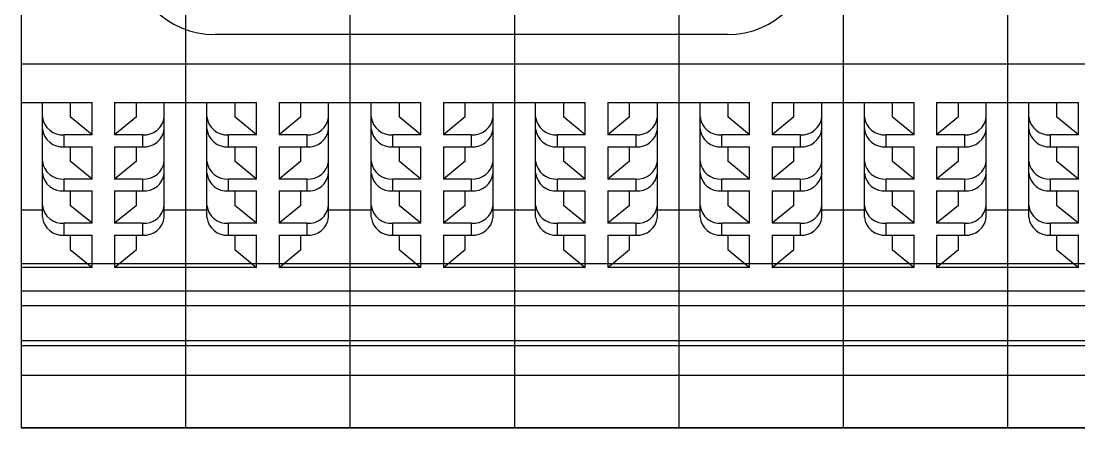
# Model space of a CAD drawing. Header units: inches. Extents: x 17 to 3130, y 15 to 659.
# Drawn here: x 1712.43 to 1751.03, y 382.24 to 397.08 of the extents above; entities that cross this region are included whole.
import ezdxf

# ---------------------------------------------------------------- set-up
doc = ezdxf.new("R2010")
doc.units = ezdxf.units.IN
doc.header["$MEASUREMENT"] = 0

msp = doc.modelspace()

# ---------------------------------------------------------------- linework, layer by layer
at = {"color": 7, "linetype": 'Continuous', "lineweight": 25}
for p, q in [((1712.43008, 426.6941), (1712.43008, 382.2441)), ((1718.43008, 426.6941), (1718.43008, 382.2441)), ((1718.43008, 426.6941), (1718.43008, 382.2441)), ((1724.43008, 426.6941), (1724.43008, 382.2441)), ((1724.43008, 426.6941), (1724.43008, 382.2441)), ((1730.43008, 426.6941), (1730.43008, 382.2441)), ((1730.43008, 426.6941), (1730.43008, 382.2441)), ((1736.43008, 426.6941), (1736.43008, 382.2441)), ((1736.43008, 426.6941), (1736.43008, 382.2441)), ((1742.43008, 426.6941), (1742.43008, 382.2441)), ((1742.43008, 426.6941), (1742.43008, 382.2441)), ((1748.43008, 426.6941), (1748.43008, 382.2441)), ((1748.43008, 426.6941), (1748.43008, 382.2441)), ((1712.43008, 417.2441), (1712.43008, 382.2441)), ((1738.20508, 396.5941), (1719.50508, 396.5941)), ((1718.43008, 395.5181), (1712.43008, 395.5181)), ((1724.43008, 395.5181), (1718.43008, 395.5181)), ((1730.43008, 395.5181), (1724.43008, 395.5181)), ((1736.43008, 395.5181), (1730.43008, 395.5181)), ((1742.43008, 395.5181), (1736.43008, 395.5181)), ((1748.43008, 395.5181), (1742.43008, 395.5181)), ((1754.43008, 395.5181), (1748.43008, 395.5181)), ((1712.43008, 394.11342), (1715.01733, 394.11342)), ((1713.20758, 389.9282), (1713.20758, 394.11342)), ((1714.22358, 394.11342), (1714.22358, 393.58771)), ((1715.01733, 392.93585), (1715.01733, 394.11342)), ((1715.84283, 394.11342), (1718.43008, 394.11342)), ((1715.84283, 394.11342), (1715.84283, 392.93585)), ((1716.63658, 393.58771), (1716.63658, 394.11342)), ((1717.65258, 389.9282), (1717.65258, 394.11342)), ((1718.43008, 394.11342), (1721.01733, 394.11342)), ((1719.20758, 389.9282), (1719.20758, 394.11342)), ((1720.22358, 394.11342), (1720.22358, 393.58771)), ((1721.01733, 392.93585), (1721.01733, 394.11342)), ((1721.84283, 394.11342), (1724.43008, 394.11342)), ((1721.84283, 394.11342), (1721.84283, 392.93585)), ((1722.63658, 393.58771), (1722.63658, 394.11342)), ((1723.65258, 389.9282), (1723.65258, 394.11342)), ((1724.43008, 394.11342), (1727.01733, 394.11342)), ((1725.20758, 389.9282), (1725.20758, 394.11342)), ((1726.22358, 394.11342), (1726.22358, 393.58771)), ((1727.01733, 392.93585), (1727.01733, 394.11342)), ((1727.84283, 394.11342), (1730.43008, 394.11342)), ((1727.84283, 394.11342), (1727.84283, 392.93585)), ((1728.63658, 393.58771), (1728.63658, 394.11342)), ((1729.65258, 389.9282), (1729.65258, 394.11342)), ((1730.43008, 394.11342), (1733.01733, 394.11342)), ((1731.20758, 389.9282), (1731.20758, 394.11342)), ((1732.22358, 394.11342), (1732.22358, 393.58771)), ((1733.01733, 392.93585), (1733.01733, 394.11342)), ((1733.84283, 394.11342), (1736.43008, 394.11342)), ((1733.84283, 394.11342), (1733.84283, 392.93585)), ((1734.63658, 393.58771), (1734.63658, 394.11342)), ((1735.65258, 389.9282), (1735.65258, 394.11342)), ((1736.43008, 394.11342), (1739.01733, 394.11342)), ((1737.20758, 389.9282), (1737.20758, 394.11342)), ((1738.22358, 394.11342), (1738.22358, 393.58771)), ((1739.01733, 392.93585), (1739.01733, 394.11342)), ((1739.84283, 394.11342), (1742.43008, 394.11342)), ((1739.84283, 394.11342), (1739.84283, 392.93585)), ((1740.63658, 393.58771), (1740.63658, 394.11342)), ((1741.65258, 389.9282), (1741.65258, 394.11342)), ((1742.43008, 394.11342), (1745.01733, 394.11342)), ((1743.20758, 389.9282), (1743.20758, 394.11342)), ((1744.22358, 394.11342), (1744.22358, 393.58771)), ((1745.01733, 392.93585), (1745.01733, 394.11342)), ((1745.84283, 394.11342), (1748.43008, 394.11342)), ((1745.84283, 394.11342), (1745.84283, 392.93585)), ((1746.63658, 393.58771), (1746.63658, 394.11342)), ((1747.65258, 389.9282), (1747.65258, 394.11342)), ((1748.43008, 394.11342), (1751.01733, 394.11342)), ((1749.20758, 389.9282), (1749.20758, 394.11342)), ((1750.22358, 394.11342), (1750.22358, 393.58771)), ((1751.01733, 392.93585), (1751.01733, 394.11342)), ((1715.01733, 392.93585), (1714.22358, 393.58771)), ((1716.63658, 393.58771), (1715.84283, 392.93585)), ((1721.01733, 392.93585), (1720.22358, 393.58771)), ((1722.63658, 393.58771), (1721.84283, 392.93585)), ((1727.01733, 392.93585), (1726.22358, 393.58771)), ((1728.63658, 393.58771), (1727.84283, 392.93585)), ((1733.01733, 392.93585), (1732.22358, 393.58771)), ((1734.63658, 393.58771), (1733.84283, 392.93585)), ((1739.01733, 392.93585), (1738.22358, 393.58771)), ((1740.63658, 393.58771), (1739.84283, 392.93585)), ((1745.01733, 392.93585), (1744.22358, 393.58771)), ((1746.63658, 393.58771), (1745.84283, 392.93585)), ((1751.01733, 392.93585), (1750.22358, 393.58771)), ((1714.00133, 392.50106), (1714.00133, 392.93585)), ((1715.01733, 392.93585), (1714.00133, 392.93585)), ((1716.85883, 392.93585), (1715.84283, 392.93585)), ((1716.85883, 392.93585), (1716.85883, 392.50106)), ((1720.00133, 392.50106), (1720.00133, 392.93585)), ((1721.01733, 392.93585), (1720.00133, 392.93585)), ((1722.85883, 392.93585), (1721.84283, 392.93585)), ((1722.85883, 392.93585), (1722.85883, 392.50106)), ((1726.00133, 392.50106), (1726.00133, 392.93585)), ((1727.01733, 392.93585), (1726.00133, 392.93585)), ((1728.85883, 392.93585), (1727.84283, 392.93585)), ((1728.85883, 392.93585), (1728.85883, 392.50106)), ((1732.00133, 392.50106), (1732.00133, 392.93585)), ((1733.01733, 392.93585), (1732.00133, 392.93585)), ((1734.85883, 392.93585), (1733.84283, 392.93585)), ((1734.85883, 392.93585), (1734.85883, 392.50106)), ((1738.00133, 392.50106), (1738.00133, 392.93585)), ((1739.01733, 392.93585), (1738.00133, 392.93585)), ((1740.85883, 392.93585), (1739.84283, 392.93585)), ((1740.85883, 392.93585), (1740.85883, 392.50106)), ((1744.00133, 392.50106), (1744.00133, 392.93585)), ((1745.01733, 392.93585), (1744.00133, 392.93585)), ((1746.85883, 392.93585), (1745.84283, 392.93585)), ((1746.85883, 392.93585), (1746.85883, 392.50106)), ((1750.00133, 392.50106), (1750.00133, 392.93585)), ((1751.01733, 392.93585), (1750.00133, 392.93585)), ((1714.00133, 392.50106), (1715.01733, 392.50106)), ((1714.22358, 392.50106), (1714.22358, 391.97535)), ((1715.01733, 391.3235), (1715.01733, 392.50106)), ((1715.84283, 392.50106), (1716.85883, 392.50106)), ((1715.84283, 392.50106), (1715.84283, 391.3235)), ((1716.63658, 391.97535), (1716.63658, 392.50106)), ((1720.00133, 392.50106), (1721.01733, 392.50106)), ((1720.22358, 392.50106), (1720.22358, 391.97535)), ((1721.01733, 391.3235), (1721.01733, 392.50106)), ((1721.84283, 392.50106), (1722.85883, 392.50106)), ((1721.84283, 392.50106), (1721.84283, 391.3235)), ((1722.63658, 391.97535), (1722.63658, 392.50106)), ((1726.00133, 392.50106), (1727.01733, 392.50106)), ((1726.22358, 392.50106), (1726.22358, 391.97535)), ((1727.01733, 391.3235), (1727.01733, 392.50106)), ((1727.84283, 392.50106), (1728.85883, 392.50106)), ((1727.84283, 392.50106), (1727.84283, 391.3235)), ((1728.63658, 391.97535), (1728.63658, 392.50106)), ((1732.00133, 392.50106), (1733.01733, 392.50106)), ((1732.22358, 392.50106), (1732.22358, 391.97535)), ((1733.01733, 391.3235), (1733.01733, 392.50106)), ((1733.84283, 392.50106), (1734.85883, 392.50106)), ((1733.84283, 392.50106), (1733.84283, 391.3235)), ((1734.63658, 391.97535), (1734.63658, 392.50106)), ((1738.00133, 392.50106), (1739.01733, 392.50106)), ((1738.22358, 392.50106), (1738.22358, 391.97535)), ((1739.01733, 391.3235), (1739.01733, 392.50106)), ((1739.84283, 392.50106), (1740.85883, 392.50106)), ((1739.84283, 392.50106), (1739.84283, 391.3235)), ((1740.63658, 391.97535), (1740.63658, 392.50106)), ((1744.00133, 392.50106), (1745.01733, 392.50106)), ((1744.22358, 392.50106), (1744.22358, 391.97535)), ((1745.01733, 391.3235), (1745.01733, 392.50106)), ((1745.84283, 392.50106), (1746.85883, 392.50106)), ((1745.84283, 392.50106), (1745.84283, 391.3235)), ((1746.63658, 391.97535), (1746.63658, 392.50106)), ((1750.00133, 392.50106), (1751.01733, 392.50106)), ((1750.22358, 392.50106), (1750.22358, 391.97535)), ((1751.01733, 391.3235), (1751.01733, 392.50106)), ((1715.01733, 391.3235), (1714.22358, 391.97535)), ((1716.63658, 391.97535), (1715.84283, 391.3235)), ((1721.01733, 391.3235), (1720.22358, 391.97535)), ((1722.63658, 391.97535), (1721.84283, 391.3235)), ((1727.01733, 391.3235), (1726.22358, 391.97535)), ((1728.63658, 391.97535), (1727.84283, 391.3235)), ((1733.01733, 391.3235), (1732.22358, 391.97535)), ((1734.63658, 391.97535), (1733.84283, 391.3235)), ((1739.01733, 391.3235), (1738.22358, 391.97535)), ((1740.63658, 391.97535), (1739.84283, 391.3235)), ((1745.01733, 391.3235), (1744.22358, 391.97535)), ((1746.63658, 391.97535), (1745.84283, 391.3235)), ((1751.01733, 391.3235), (1750.22358, 391.97535)), ((1714.00133, 390.8887), (1714.00133, 391.3235)), ((1715.01733, 391.3235), (1714.00133, 391.3235)), ((1716.85883, 391.3235), (1715.84283, 391.3235)), ((1716.85883, 391.3235), (1716.85883, 390.8887)), ((1720.00133, 390.8887), (1720.00133, 391.3235)), ((1721.01733, 391.3235), (1720.00133, 391.3235)), ((1722.85883, 391.3235), (1721.84283, 391.3235)), ((1722.85883, 391.3235), (1722.85883, 390.8887)), ((1726.00133, 390.8887), (1726.00133, 391.3235)), ((1727.01733, 391.3235), (1726.00133, 391.3235)), ((1728.85883, 391.3235), (1727.84283, 391.3235)), ((1728.85883, 391.3235), (1728.85883, 390.8887)), ((1732.00133, 390.8887), (1732.00133, 391.3235)), ((1733.01733, 391.3235), (1732.00133, 391.3235)), ((1734.85883, 391.3235), (1733.84283, 391.3235)), ((1734.85883, 391.3235), (1734.85883, 390.8887)), ((1738.00133, 390.8887), (1738.00133, 391.3235)), ((1739.01733, 391.3235), (1738.00133, 391.3235)), ((1740.85883, 391.3235), (1739.84283, 391.3235)), ((1740.85883, 391.3235), (1740.85883, 390.8887)), ((1744.00133, 390.8887), (1744.00133, 391.3235)), ((1745.01733, 391.3235), (1744.00133, 391.3235)), ((1746.85883, 391.3235), (1745.84283, 391.3235)), ((1746.85883, 391.3235), (1746.85883, 390.8887)), ((1750.00133, 390.8887), (1750.00133, 391.3235)), ((1751.01733, 391.3235), (1750.00133, 391.3235)), ((1714.00133, 390.8887), (1715.01733, 390.8887)), ((1714.22358, 390.8887), (1714.22358, 390.36299)), ((1715.01733, 389.71114), (1715.01733, 390.8887)), ((1715.84283, 390.8887), (1716.85883, 390.8887)), ((1715.84283, 390.8887), (1715.84283, 389.71114)), ((1716.63658, 390.36299), (1716.63658, 390.8887)), ((1720.00133, 390.8887), (1721.01733, 390.8887)), ((1720.22358, 390.8887), (1720.22358, 390.36299)), ((1721.01733, 389.71114), (1721.01733, 390.8887)), ((1721.84283, 390.8887), (1722.85883, 390.8887)), ((1721.84283, 390.8887), (1721.84283, 389.71114)), ((1722.63658, 390.36299), (1722.63658, 390.8887)), ((1726.00133, 390.8887), (1727.01733, 390.8887)), ((1726.22358, 390.8887), (1726.22358, 390.36299)), ((1727.01733, 389.71114), (1727.01733, 390.8887)), ((1727.84283, 390.8887), (1728.85883, 390.8887)), ((1727.84283, 390.8887), (1727.84283, 389.71114)), ((1728.63658, 390.36299), (1728.63658, 390.8887)), ((1732.00133, 390.8887), (1733.01733, 390.8887)), ((1732.22358, 390.8887), (1732.22358, 390.36299)), ((1733.01733, 389.71114), (1733.01733, 390.8887)), ((1733.84283, 390.8887), (1734.85883, 390.8887)), ((1733.84283, 390.8887), (1733.84283, 389.71114)), ((1734.63658, 390.36299), (1734.63658, 390.8887)), ((1738.00133, 390.8887), (1739.01733, 390.8887)), ((1738.22358, 390.8887), (1738.22358, 390.36299)), ((1739.01733, 389.71114), (1739.01733, 390.8887)), ((1739.84283, 390.8887), (1740.85883, 390.8887)), ((1739.84283, 390.8887), (1739.84283, 389.71114)), ((1740.63658, 390.36299), (1740.63658, 390.8887)), ((1744.00133, 390.8887), (1745.01733, 390.8887)), ((1744.22358, 390.8887), (1744.22358, 390.36299)), ((1745.01733, 389.71114), (1745.01733, 390.8887)), ((1745.84283, 390.8887), (1746.85883, 390.8887)), ((1745.84283, 390.8887), (1745.84283, 389.71114)), ((1746.63658, 390.36299), (1746.63658, 390.8887)), ((1750.00133, 390.8887), (1751.01733, 390.8887)), ((1750.22358, 390.8887), (1750.22358, 390.36299)), ((1751.01733, 389.71114), (1751.01733, 390.8887)), ((1715.01733, 389.71114), (1714.22358, 390.36299)), ((1716.63658, 390.36299), (1715.84283, 389.71114)), ((1721.01733, 389.71114), (1720.22358, 390.36299)), ((1722.63658, 390.36299), (1721.84283, 389.71114)), ((1727.01733, 389.71114), (1726.22358, 390.36299)), ((1728.63658, 390.36299), (1727.84283, 389.71114)), ((1733.01733, 389.71114), (1732.22358, 390.36299)), ((1734.63658, 390.36299), (1733.84283, 389.71114)), ((1739.01733, 389.71114), (1738.22358, 390.36299)), ((1740.63658, 390.36299), (1739.84283, 389.71114)), ((1745.01733, 389.71114), (1744.22358, 390.36299)), ((1746.63658, 390.36299), (1745.84283, 389.71114)), ((1751.01733, 389.71114), (1750.22358, 390.36299)), ((1713.20758, 390.18471), (1712.43008, 390.18471)), ((1718.43008, 390.18471), (1717.65258, 390.18471)), ((1719.20758, 390.18471), (1718.43008, 390.18471)), ((1724.43008, 390.18471), (1723.65258, 390.18471)), ((1725.20758, 390.18471), (1724.43008, 390.18471)), ((1730.43008, 390.18471), (1729.65258, 390.18471)), ((1731.20758, 390.18471), (1730.43008, 390.18471)), ((1736.43008, 390.18471), (1735.65258, 390.18471)), ((1737.20758, 390.18471), (1736.43008, 390.18471)), ((1742.43008, 390.18471), (1741.65258, 390.18471)), ((1743.20758, 390.18471), (1742.43008, 390.18471)), ((1748.43008, 390.18471), (1747.65258, 390.18471)), ((1749.20758, 390.18471), (1748.43008, 390.18471)), ((1714.00133, 389.27635), (1714.00133, 389.71114)), ((1715.01733, 389.71114), (1714.00133, 389.71114)), ((1716.85883, 389.71114), (1715.84283, 389.71114)), ((1716.85883, 389.71114), (1716.85883, 389.27635)), ((1720.00133, 389.27635), (1720.00133, 389.71114)), ((1721.01733, 389.71114), (1720.00133, 389.71114)), ((1722.85883, 389.71114), (1721.84283, 389.71114)), ((1722.85883, 389.71114), (1722.85883, 389.27635)), ((1726.00133, 389.27635), (1726.00133, 389.71114)), ((1727.01733, 389.71114), (1726.00133, 389.71114)), ((1728.85883, 389.71114), (1727.84283, 389.71114)), ((1728.85883, 389.71114), (1728.85883, 389.27635)), ((1732.00133, 389.27635), (1732.00133, 389.71114)), ((1733.01733, 389.71114), (1732.00133, 389.71114)), ((1734.85883, 389.71114), (1733.84283, 389.71114)), ((1734.85883, 389.71114), (1734.85883, 389.27635)), ((1738.00133, 389.27635), (1738.00133, 389.71114)), ((1739.01733, 389.71114), (1738.00133, 389.71114)), ((1740.85883, 389.71114), (1739.84283, 389.71114)), ((1740.85883, 389.71114), (1740.85883, 389.27635)), ((1744.00133, 389.27635), (1744.00133, 389.71114)), ((1745.01733, 389.71114), (1744.00133, 389.71114)), ((1746.85883, 389.71114), (1745.84283, 389.71114)), ((1746.85883, 389.71114), (1746.85883, 389.27635)), ((1750.00133, 389.27635), (1750.00133, 389.71114)), ((1751.01733, 389.71114), (1750.00133, 389.71114)), ((1714.00133, 389.27635), (1715.01733, 389.27635)), ((1714.22358, 389.27635), (1714.22358, 388.75063)), ((1715.01733, 388.09878), (1715.01733, 389.27635)), ((1715.84283, 389.27635), (1716.85883, 389.27635)), ((1715.84283, 389.27635), (1715.84283, 388.09878)), ((1716.63658, 388.75063), (1716.63658, 389.27635)), ((1720.00133, 389.27635), (1721.01733, 389.27635)), ((1720.22358, 389.27635), (1720.22358, 388.75063)), ((1721.01733, 388.09878), (1721.01733, 389.27635)), ((1721.84283, 389.27635), (1722.85883, 389.27635)), ((1721.84283, 389.27635), (1721.84283, 388.09878)), ((1722.63658, 388.75063), (1722.63658, 389.27635)), ((1726.00133, 389.27635), (1727.01733, 389.27635)), ((1726.22358, 389.27635), (1726.22358, 388.75063)), ((1727.01733, 388.09878), (1727.01733, 389.27635)), ((1727.84283, 389.27635), (1728.85883, 389.27635)), ((1727.84283, 389.27635), (1727.84283, 388.09878)), ((1728.63658, 388.75063), (1728.63658, 389.27635)), ((1732.00133, 389.27635), (1733.01733, 389.27635)), ((1732.22358, 389.27635), (1732.22358, 388.75063)), ((1733.01733, 388.09878), (1733.01733, 389.27635)), ((1733.84283, 389.27635), (1734.85883, 389.27635)), ((1733.84283, 389.27635), (1733.84283, 388.09878)), ((1734.63658, 388.75063), (1734.63658, 389.27635)), ((1738.00133, 389.27635), (1739.01733, 389.27635)), ((1738.22358, 389.27635), (1738.22358, 388.75063)), ((1739.01733, 388.09878), (1739.01733, 389.27635)), ((1739.84283, 389.27635), (1740.85883, 389.27635)), ((1739.84283, 389.27635), (1739.84283, 388.09878)), ((1740.63658, 388.75063), (1740.63658, 389.27635)), ((1744.00133, 389.27635), (1745.01733, 389.27635)), ((1744.22358, 389.27635), (1744.22358, 388.75063)), ((1745.01733, 388.09878), (1745.01733, 389.27635)), ((1745.84283, 389.27635), (1746.85883, 389.27635)), ((1745.84283, 389.27635), (1745.84283, 388.09878)), ((1746.63658, 388.75063), (1746.63658, 389.27635)), ((1750.00133, 389.27635), (1751.01733, 389.27635)), ((1750.22358, 389.27635), (1750.22358, 388.75063)), ((1751.01733, 388.09878), (1751.01733, 389.27635)), ((1714.22358, 388.75063), (1715.01733, 388.09878)), ((1715.84283, 388.09878), (1716.63658, 388.75063)), ((1720.22358, 388.75063), (1721.01733, 388.09878)), ((1721.84283, 388.09878), (1722.63658, 388.75063)), ((1726.22358, 388.75063), (1727.01733, 388.09878)), ((1727.84283, 388.09878), (1728.63658, 388.75063)), ((1732.22358, 388.75063), (1733.01733, 388.09878)), ((1733.84283, 388.09878), (1734.63658, 388.75063)), ((1738.22358, 388.75063), (1739.01733, 388.09878)), ((1739.84283, 388.09878), (1740.63658, 388.75063)), ((1744.22358, 388.75063), (1745.01733, 388.09878)), ((1745.84283, 388.09878), (1746.63658, 388.75063)), ((1750.22358, 388.75063), (1751.01733, 388.09878)), ((1712.43008, 388.2441), (2212.43008, 388.2441)), ((1715.01733, 388.09878), (1712.43008, 388.09878)), ((1718.43008, 388.09878), (1715.84283, 388.09878)), ((1721.01733, 388.09878), (1718.43008, 388.09878)), ((1724.43008, 388.09878), (1721.84283, 388.09878)), ((1727.01733, 388.09878), (1724.43008, 388.09878)), ((1730.43008, 388.09878), (1727.84283, 388.09878)), ((1733.01733, 388.09878), (1730.43008, 388.09878)), ((1736.43008, 388.09878), (1733.84283, 388.09878)), ((1739.01733, 388.09878), (1736.43008, 388.09878)), ((1742.43008, 388.09878), (1739.84283, 388.09878)), ((1745.01733, 388.09878), (1742.43008, 388.09878)), ((1748.43008, 388.09878), (1745.84283, 388.09878)), ((1751.01733, 388.09878), (1748.43008, 388.09878)), ((1712.43008, 387.2441), (2212.43008, 387.2441)), ((1718.43008, 386.6941), (1712.43008, 386.6941)), ((1724.43008, 386.6941), (1718.43008, 386.6941)), ((1730.43008, 386.6941), (1724.43008, 386.6941)), ((1736.43008, 386.6941), (1730.43008, 386.6941)), ((1742.43008, 386.6941), (1736.43008, 386.6941)), ((1748.43008, 386.6941), (1742.43008, 386.6941)), ((1754.43008, 386.6941), (1748.43008, 386.6941)), ((1718.43008, 385.4241), (1712.43008, 385.4241)), ((1724.43008, 385.4241), (1718.43008, 385.4241)), ((1730.43008, 385.4241), (1724.43008, 385.4241)), ((1736.43008, 385.4241), (1730.43008, 385.4241)), ((1742.43008, 385.4241), (1736.43008, 385.4241)), ((1748.43008, 385.4241), (1742.43008, 385.4241)), ((1754.43008, 385.4241), (1748.43008, 385.4241)), ((1712.43008, 385.2441), (2212.43008, 385.2441)), ((1718.43008, 384.1541), (1712.43008, 384.1541)), ((1724.43008, 384.1541), (1718.43008, 384.1541)), ((1730.43008, 384.1541), (1724.43008, 384.1541)), ((1736.43008, 384.1541), (1730.43008, 384.1541)), ((1742.43008, 384.1541), (1736.43008, 384.1541)), ((1748.43008, 384.1541), (1742.43008, 384.1541)), ((1754.43008, 384.1541), (1748.43008, 384.1541)), ((1712.43008, 382.2441), (2212.43008, 382.2441)), ((1718.43008, 382.2441), (1712.43008, 382.2441)), ((1724.43008, 382.2441), (1718.43008, 382.2441)), ((1730.43008, 382.2441), (1724.43008, 382.2441)), ((1736.43008, 382.2441), (1730.43008, 382.2441)), ((1742.43008, 382.2441), (1736.43008, 382.2441)), ((1748.43008, 382.2441), (1742.43008, 382.2441)), ((1754.43008, 382.2441), (1748.43008, 382.2441))]:
    msp.add_line(p, q, dxfattribs=at)
for centre, radius, start, end in [((1719.50508, 399.7441), 3.15, 90, 270), ((1738.20508, 399.7441), 3.15, 270, 90), ((1713.93672, 393.66638), 0.73337, 186.158092, 275.054043), ((1716.92344, 393.66638), 0.73337, 264.945957, 353.841908), ((1719.93672, 393.66638), 0.73337, 186.158092, 275.054043), ((1722.92344, 393.66638), 0.73337, 264.945957, 353.841908), ((1725.93672, 393.66638), 0.73337, 186.158092, 275.054043), ((1728.92344, 393.66638), 0.73337, 264.945957, 353.841908), ((1731.93672, 393.66638), 0.73337, 186.158092, 275.054043), ((1734.92344, 393.66638), 0.73337, 264.945957, 353.841908), ((1737.93672, 393.66638), 0.73337, 186.158092, 275.054043), ((1740.92344, 393.66638), 0.73337, 264.945957, 353.841908), ((1743.93672, 393.66638), 0.73337, 186.158092, 275.054043), ((1746.92344, 393.66638), 0.73337, 264.945957, 353.841908), ((1749.93672, 393.66638), 0.73337, 186.158092, 275.054043), ((1713.93672, 393.23158), 0.73337, 186.158092, 275.054043), ((1716.92344, 393.23158), 0.73337, 264.945957, 353.841908), ((1719.93672, 393.23158), 0.73337, 186.158092, 275.054043), ((1722.92344, 393.23158), 0.73337, 264.945957, 353.841908), ((1725.93672, 393.23158), 0.73337, 186.158092, 275.054043), ((1728.92344, 393.23158), 0.73337, 264.945957, 353.841908), ((1731.93672, 393.23158), 0.73337, 186.158092, 275.054043), ((1734.92344, 393.23158), 0.73337, 264.945957, 353.841908), ((1737.93672, 393.23158), 0.73337, 186.158092, 275.054043), ((1740.92344, 393.23158), 0.73337, 264.945957, 353.841908), ((1743.93672, 393.23158), 0.73337, 186.158092, 275.054043), ((1746.92344, 393.23158), 0.73337, 264.945957, 353.841908), ((1749.93672, 393.23158), 0.73337, 186.158092, 275.054043), ((1713.93672, 392.05402), 0.73337, 186.158092, 275.054043), ((1716.92344, 392.05402), 0.73337, 264.945957, 353.841908), ((1719.93672, 392.05402), 0.73337, 186.158092, 275.054043), ((1722.92344, 392.05402), 0.73337, 264.945957, 353.841908), ((1725.93672, 392.05402), 0.73337, 186.158092, 275.054043), ((1728.92344, 392.05402), 0.73337, 264.945957, 353.841908), ((1731.93672, 392.05402), 0.73337, 186.158092, 275.054043), ((1734.92344, 392.05402), 0.73337, 264.945957, 353.841908), ((1737.93672, 392.05402), 0.73337, 186.158092, 275.054043), ((1740.92344, 392.05402), 0.73337, 264.945957, 353.841908), ((1743.93672, 392.05402), 0.73337, 186.158092, 275.054043), ((1746.92344, 392.05402), 0.73337, 264.945957, 353.841908), ((1749.93672, 392.05402), 0.73337, 186.158092, 275.054043), ((1713.93672, 391.61923), 0.73337, 186.158092, 275.054043), ((1716.92344, 391.61923), 0.73337, 264.945957, 353.841908), ((1719.93672, 391.61923), 0.73337, 186.158092, 275.054043), ((1722.92344, 391.61923), 0.73337, 264.945957, 353.841908), ((1725.93672, 391.61923), 0.73337, 186.158092, 275.054043), ((1728.92344, 391.61923), 0.73337, 264.945957, 353.841908), ((1731.93672, 391.61923), 0.73337, 186.158092, 275.054043), ((1734.92344, 391.61923), 0.73337, 264.945957, 353.841908), ((1737.93672, 391.61923), 0.73337, 186.158092, 275.054043), ((1740.92344, 391.61923), 0.73337, 264.945957, 353.841908), ((1743.93672, 391.61923), 0.73337, 186.158092, 275.054043), ((1746.92344, 391.61923), 0.73337, 264.945957, 353.841908), ((1749.93672, 391.61923), 0.73337, 186.158092, 275.054043), ((1713.93672, 390.44166), 0.73337, 186.158092, 275.054043), ((1716.92344, 390.44166), 0.73337, 264.945957, 353.841908), ((1719.93672, 390.44166), 0.73337, 186.158092, 275.054043), ((1722.92344, 390.44166), 0.73337, 264.945957, 353.841908), ((1725.93672, 390.44166), 0.73337, 186.158092, 275.054043), ((1728.92344, 390.44166), 0.73337, 264.945957, 353.841908), ((1731.93672, 390.44166), 0.73337, 186.158092, 275.054043), ((1734.92344, 390.44166), 0.73337, 264.945957, 353.841908), ((1737.93672, 390.44166), 0.73337, 186.158092, 275.054043), ((1740.92344, 390.44166), 0.73337, 264.945957, 353.841908), ((1743.93672, 390.44166), 0.73337, 186.158092, 275.054043), ((1746.92344, 390.44166), 0.73337, 264.945957, 353.841908), ((1749.93672, 390.44166), 0.73337, 186.158092, 275.054043), ((1713.93672, 390.00687), 0.73337, 186.158092, 275.054043), ((1716.92344, 390.00687), 0.73337, 264.945957, 353.841908), ((1719.93672, 390.00687), 0.73337, 186.158092, 275.054043), ((1722.92344, 390.00687), 0.73337, 264.945957, 353.841908), ((1725.93672, 390.00687), 0.73337, 186.158092, 275.054043), ((1728.92344, 390.00687), 0.73337, 264.945957, 353.841908), ((1731.93672, 390.00687), 0.73337, 186.158092, 275.054043), ((1734.92344, 390.00687), 0.73337, 264.945957, 353.841908), ((1737.93672, 390.00687), 0.73337, 186.158092, 275.054043), ((1740.92344, 390.00687), 0.73337, 264.945957, 353.841908), ((1743.93672, 390.00687), 0.73337, 186.158092, 275.054043), ((1746.92344, 390.00687), 0.73337, 264.945957, 353.841908), ((1749.93672, 390.00687), 0.73337, 186.158092, 275.054043)]:
    msp.add_arc(centre, radius, start, end, dxfattribs=at)

doc.saveas('drawing.dxf')
